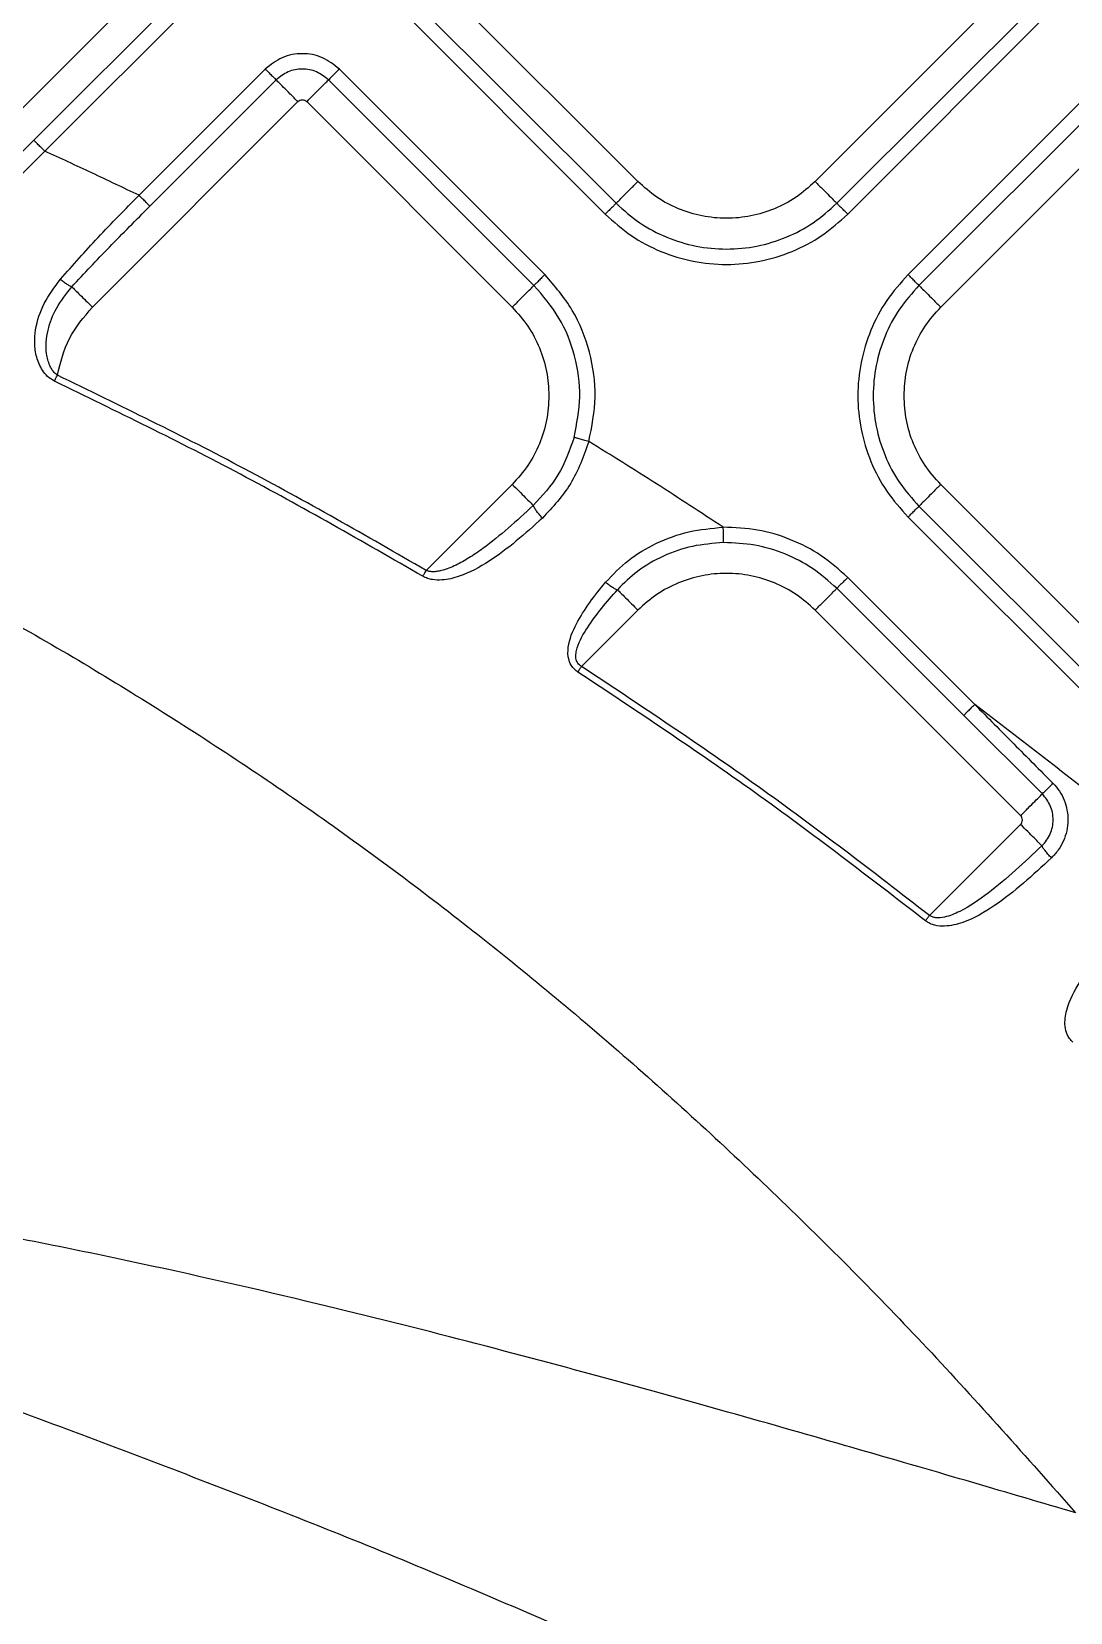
# Model space of a CAD drawing. Extents: x 400 to 501, y 484 to 634.
# Drawn here: x 456.47 to 459.8, y 539.33 to 544.39 of the extents above; entities that cross this region are included whole.
import ezdxf

# ---------------------------------------------------------------- set-up
doc = ezdxf.new("R2010")
doc.units = 0
doc.header["$MEASUREMENT"] = 0
doc.layers.add('DIM', color=3, linetype='Continuous')
doc.layers.add('GEOMETRY', color=3, linetype='Continuous', lineweight=25)

# ---------------------------------------------------------------- blocks, each defined once
blk = doc.blocks.new('2026 GRANDEE')
at = {"layer": 'GEOMETRY', "ltscale": 16}
for p, q in [((6.464, -52.2391), (5.8052, -52.898)), ((7.985, -52.9265), (7.3262, -52.2676)), ((9.212, -52.2676), (8.5531, -52.9265)), ((6.0486, -52.794), (6.5337, -52.3089)), ((7.2565, -52.3374), (7.9153, -52.9962)), ((8.6229, -52.9962), (9.2817, -52.3374)), ((6.0835, -52.8288), (6.5686, -52.3437)), ((7.2216, -52.3722), (7.8804, -53.0311)), ((8.6577, -53.0311), (9.3166, -52.3722)), ((6.7906, -52.5658), (6.3859, -52.9705)), ((7.6869, -53.2246), (7.0281, -52.5658)), ((9.5101, -52.5658), (8.8513, -53.2246)), ((6.8255, -52.6006), (6.4207, -53.0054)), ((7.652, -53.2594), (6.9932, -52.6006)), ((9.545, -52.6006), (8.8861, -53.2595)), ((6.2364, -53.3292), (6.8952, -52.6703)), ((6.9235, -52.6703), (7.5823, -53.3292)), ((8.9559, -53.3292), (9.6147, -52.6704)), ((6.0486, -52.794), (5.8736, -52.9664)), ((6.0835, -52.8288), (5.9054, -53.006)), ((7.3066, -54.173), (7.5823, -53.8973)), ((9.6147, -54.5562), (8.9559, -53.8973)), ((8.8513, -54.0019), (9.5101, -54.6607)), ((8.8861, -53.9671), (9.545, -54.6259)), ((9.0648, -54.6025), (8.6578, -54.1954)), ((9.03, -54.6374), (8.6229, -54.2303)), ((7.8044, -54.4807), (7.985, -54.3)), ((8.5532, -54.3), (9.212, -54.9589)), ((9.03, -54.6374), (9.2817, -54.8892)), ((8.92, -55.2791), (9.212, -54.9871))]:
    blk.add_line(p, q, dxfattribs=at)
for points, knots in [([(7.0281, -52.5658), (7.0107, -52.552), (6.976, -52.5245), (6.9094, -52.5126), (6.8427, -52.5245), (6.808, -52.552), (6.7906, -52.5658)], [0, 0, 0, 0, 0.250039, 0.499994, 0.749965, 1, 1, 1, 1]), ([(6.9932, -52.6006), (6.981, -52.5909), (6.9564, -52.5715), (6.9093, -52.5631), (6.8623, -52.5715), (6.8377, -52.5909), (6.8255, -52.6006)], [0, 0, 0, 0, 0.249985, 0.499995, 0.750018, 1, 1, 1, 1]), ([(6.8952, -52.6703), (6.8973, -52.6687), (6.9014, -52.6654), (6.9093, -52.664), (6.9173, -52.6654), (6.9214, -52.6687), (6.9235, -52.6703)], [0, 0, 0, 0, 0.250227, 0.500001, 0.749773, 1, 1, 1, 1]), ([(6.3859, -52.9705), (6.3356, -52.9465), (6.2352, -52.8984), (6.1341, -52.852), (6.0835, -52.8288)], [0, 0, 0, 0, 0.500184, 1, 1, 1, 1]), ([(6.1338, -53.2394), (6.1736, -53.1946), (6.2548, -53.1034), (6.3416, -53.0154), (6.3859, -52.9705)], [0, 0, 0, 0, 0.490379, 1, 1, 1, 1]), ([(6.1707, -53.2635), (6.2105, -53.221), (6.2922, -53.1338), (6.3772, -53.0489), (6.4207, -53.0054)], [0, 0, 0, 0, 0.48775, 1, 1, 1, 1]), ([(6.115, -53.5664), (6.1073, -53.5616), (6.0921, -53.5523), (6.0713, -53.5259), (6.056, -53.4899), (6.05, -53.4453), (6.0545, -53.3867), (6.0783, -53.3142), (6.1151, -53.2646), (6.1338, -53.2394)], [0, 0, 0, 0, 0.0710167, 0.138273, 0.2648087, 0.3868898, 0.5074646, 0.7496812, 1, 1, 1, 1]), ([(6.1338, -53.2394), (6.1375, -53.2423), (6.1447, -53.2483), (6.1551, -53.2556), (6.1643, -53.2611), (6.1686, -53.2627), (6.1707, -53.2635)], [0, 0, 0, 0, 0.249999, 0.5, 0.750001, 1, 1, 1, 1]), ([(6.1242, -53.547), (6.1197, -53.5432), (6.1093, -53.5347), (6.0967, -53.5111), (6.085, -53.4667), (6.0907, -53.4026), (6.1194, -53.3284), (6.153, -53.286), (6.1707, -53.2635)], [0, 0, 0, 0, 0.0544004, 0.1245383, 0.248119, 0.4913675, 0.7308849, 1, 1, 1, 1]), ([(7.3066, -54.173), (7.1136, -54.0621), (6.7266, -53.8398), (6.3253, -53.6447), (6.1242, -53.547)], [0, 0, 0, 0, 0.498921, 1, 1, 1, 1]), ([(8.2014, -64.0143), (8.4355, -63.9354), (8.8992, -63.7793), (9.5852, -63.522), (10.2547, -63.2508), (10.9089, -62.9632), (11.5492, -62.659), (12.2808, -62.2838), (13.098, -61.824), (13.9921, -61.2637), (14.8601, -60.6599), (15.7005, -60.0131), (16.511, -59.3247), (17.2886, -58.5967), (18.0304, -57.8318), (18.7336, -57.0331), (19.396, -56.2035), (20.015, -55.345), (20.5936, -54.4617), (20.9427, -53.8518), (21.1172, -53.5471)], [0, 0, 0, 0, 0.044075, 0.087271, 0.129759, 0.171708, 0.213283, 0.254623, 0.316435, 0.378246, 0.44021, 0.502378, 0.56473, 0.627196, 0.68968, 0.752083, 0.814322, 0.876359, 0.938213, 1, 1, 1, 1]), ([(7.2956, -54.1916), (7.1021, -54.0804), (6.7157, -53.8584), (6.315, -53.6636), (6.115, -53.5664)], [0, 0, 0, 0, 0.50101, 1, 1, 1, 1]), ([(7.7805, -53.7465), (7.7658, -53.7883), (7.7371, -53.8702), (7.6784, -53.9336), (7.6497, -53.9646)], [0, 0, 0, 0, 0.509934, 1, 1, 1, 1]), ([(7.828, -53.7596), (7.8112, -53.8066), (7.7781, -53.899), (7.7118, -53.97), (7.6792, -54.005)], [0, 0, 0, 0, 0.508364, 1, 1, 1, 1]), ([(8.2589, -54.0346), (8.1877, -53.9879), (8.0452, -53.8946), (7.9005, -53.8046), (7.828, -53.7596)], [0, 0, 0, 0, 0.499541, 1, 1, 1, 1]), ([(7.6792, -54.005), (7.6515, -54.03), (7.5965, -54.0797), (7.5093, -54.1456), (7.4296, -54.1892), (7.3662, -54.2047), (7.3315, -54.2038), (7.3106, -54.1991), (7.3007, -54.1941), (7.2956, -54.1916)], [0, 0, 0, 0, 0.246049, 0.48907, 0.733437, 0.860585, 0.92799, 0.963444, 1, 1, 1, 1]), ([(7.6497, -53.9646), (7.6232, -53.9891), (7.5709, -54.0373), (7.5021, -54.0935), (7.4457, -54.1324), (7.4018, -54.1572), (7.367, -54.1714), (7.3413, -54.1765), (7.3282, -54.1774), (7.3166, -54.1766), (7.3098, -54.1742), (7.3066, -54.173)], [0, 0, 0, 0, 0.259284, 0.51161, 0.644162, 0.758771, 0.880875, 0.917011, 0.948499, 0.975886, 1, 1, 1, 1]), ([(7.6792, -54.005), (7.6756, -54.0009), (7.6683, -53.9928), (7.6592, -53.9811), (7.6523, -53.971), (7.6505, -53.9667), (7.6497, -53.9646)], [0, 0, 0, 0, 0.2499966, 0.4999991, 0.7500021, 1, 1, 1, 1]), ([(5.436, -54.0609), (5.573, -54.1277), (5.9016, -54.2877), (6.3989, -54.5814), (6.9321, -54.9309), (7.4463, -55.3127), (7.9473, -55.7276), (8.4371, -56.1781), (8.9218, -56.6658), (9.2309, -57.0156), (9.3882, -57.1935)], [0, 0, 0, 0, 0.089416, 0.214327, 0.339779, 0.465935, 0.593743, 0.725808, 0.860534, 1, 1, 1, 1]), ([(7.8817, -54.2106), (7.905, -54.1863), (7.9526, -54.1366), (8.0447, -54.0825), (8.148, -54.0444), (8.2217, -54.0379), (8.2589, -54.0346)], [0, 0, 0, 0, 0.2379891, 0.4855713, 0.7406982, 1, 1, 1, 1]), ([(8.2598, -54.0838), (8.2263, -54.0864), (8.16, -54.0915), (8.0663, -54.1244), (7.9836, -54.1711), (7.9403, -54.2143), (7.9198, -54.2347)], [0, 0, 0, 0, 0.262258, 0.518568, 0.771894, 1, 1, 1, 1]), ([(7.2956, -54.1916), (7.2974, -54.1886), (7.3009, -54.1827), (7.3047, -54.1762), (7.3066, -54.173)], [0, 0, 0, 0, 0.5, 1, 1, 1, 1]), ([(7.7927, -54.4987), (7.7892, -54.4962), (7.7823, -54.4912), (7.7716, -54.4786), (7.7604, -54.4543), (7.7602, -54.4053), (7.7859, -54.3431), (7.8295, -54.275), (7.8642, -54.2322), (7.8817, -54.2106)], [0, 0, 0, 0, 0.037194, 0.0737107, 0.1428838, 0.2701157, 0.5126169, 0.7547235, 1, 1, 1, 1]), ([(7.8817, -54.2106), (7.8854, -54.2136), (7.8928, -54.2196), (7.9035, -54.2268), (7.913, -54.2324), (7.9175, -54.234), (7.9198, -54.2347)], [0, 0, 0, 0, 0.249999, 0.5, 0.750001, 1, 1, 1, 1]), ([(7.8044, -54.4807), (7.802, -54.4792), (7.7973, -54.4764), (7.792, -54.4701), (7.7883, -54.4624), (7.786, -54.4517), (7.7865, -54.4374), (7.7948, -54.4034), (7.8354, -54.3319), (7.8856, -54.2741), (7.9198, -54.2347)], [0, 0, 0, 0, 0.027438, 0.054208, 0.082136, 0.112839, 0.165419, 0.228708, 0.474464, 1, 1, 1, 1]), ([(7.7927, -54.4987), (7.7946, -54.4958), (7.7983, -54.49), (7.8024, -54.4838), (7.8044, -54.4807)], [0, 0, 0, 0, 0.5, 1, 1, 1, 1]), ([(8.9068, -55.2959), (8.7261, -55.1566), (8.3641, -54.8778), (7.9833, -54.6252), (7.7927, -54.4987)], [0, 0, 0, 0, 0.499335, 1, 1, 1, 1]), ([(8.92, -55.2791), (8.7384, -55.1391), (8.3759, -54.8598), (7.9946, -54.6068), (7.8044, -54.4807)], [0, 0, 0, 0, 0.501189, 1, 1, 1, 1]), ([(9.0648, -54.6025), (9.1067, -54.6447), (9.1904, -54.7289), (9.274, -54.8131), (9.3158, -54.8552)], [0, 0, 0, 0, 0.500232, 1, 1, 1, 1]), ([(10.735, -56.0356), (10.6046, -55.9106), (10.3432, -55.6601), (9.9337, -55.2978), (9.509, -54.9427), (9.2136, -54.7164), (9.0648, -54.6025)], [0, 0, 0, 0, 0.2460885, 0.4931628, 0.7447593, 1, 1, 1, 1]), ([(9.2817, -54.8892), (9.2828, -54.8881), (9.285, -54.8859), (9.2931, -54.8779), (9.3037, -54.8674), (9.3118, -54.8593), (9.3158, -54.8552)], [0, 0, 0, 0, 0.249996, 0.5, 0.750004, 1, 1, 1, 1]), ([(9.3158, -54.8552), (9.3231, -54.8634), (9.3375, -54.8798), (9.3575, -54.9191), (9.366, -54.9635), (9.3607, -55.0078), (9.3501, -55.04), (9.3337, -55.0699), (9.3182, -55.0863), (9.3105, -55.0945)], [0, 0, 0, 0, 0.122735, 0.245377, 0.492064, 0.61805, 0.74489, 0.872354, 1, 1, 1, 1]), ([(9.2803, -55.0554), (9.2856, -55.0498), (9.2962, -55.0385), (9.3074, -55.0179), (9.3145, -54.9956), (9.3176, -54.9648), (9.3106, -54.9255), (9.2913, -54.9013), (9.2817, -54.8892)], [0, 0, 0, 0, 0.125681, 0.252125, 0.378649, 0.503824, 0.752229, 1, 1, 1, 1]), ([(9.212, -54.9871), (9.2136, -54.9851), (9.2169, -54.9809), (9.2183, -54.973), (9.2169, -54.9651), (9.2137, -54.9609), (9.212, -54.9589)], [0, 0, 0, 0, 0.249938, 0.499864, 0.749789, 1, 1, 1, 1]), ([(9.2803, -55.0554), (9.2243, -55.1082), (9.1415, -55.1862), (9.0348, -55.2598), (8.9765, -55.284), (8.9458, -55.2874), (8.9293, -55.2844), (8.923, -55.2808), (8.92, -55.2791)], [0, 0, 0, 0, 0.519604, 0.767898, 0.888073, 0.951633, 0.977167, 1, 1, 1, 1]), ([(9.3105, -55.0945), (9.3067, -55.0904), (9.2993, -55.0822), (9.2899, -55.0707), (9.2829, -55.061), (9.2811, -55.0573), (9.2803, -55.0554)], [0, 0, 0, 0, 0.2499968, 0.4999997, 0.7500027, 1, 1, 1, 1]), ([(9.3105, -55.0945), (9.2808, -55.1219), (9.2219, -55.1765), (9.1293, -55.2497), (9.0454, -55.2985), (8.9783, -55.3149), (8.942, -55.3122), (8.921, -55.3054), (8.9116, -55.2991), (8.9068, -55.2959)], [0, 0, 0, 0, 0.248775, 0.494087, 0.739127, 0.865089, 0.931035, 0.965251, 1, 1, 1, 1]), ([(8.9068, -55.2959), (8.9089, -55.2932), (8.9132, -55.2878), (8.9177, -55.282), (8.92, -55.2791)], [0, 0, 0, 0, 0.5, 1, 1, 1, 1]), ([(9.3793, -55.6845), (9.3757, -55.681), (9.3685, -55.6739), (9.3588, -55.6569), (9.3514, -55.6256), (9.3606, -55.565), (9.4012, -55.4884), (9.4645, -55.4036), (9.5127, -55.3496), (9.537, -55.3224)], [0, 0, 0, 0, 0.034431, 0.068075, 0.1329, 0.257119, 0.501629, 0.74887, 1, 1, 1, 1]), ([(7.9165, -57.6377), (7.681, -57.5355), (7.2107, -57.3312), (6.4926, -57.0519), (5.7686, -56.781), (5.039, -56.5138), (4.3103, -56.2451), (3.8198, -56.0817), (3.5753, -56.0003)], [0, 0, 0, 0, 0.16581, 0.331049, 0.497537, 0.665166, 0.833167, 1, 1, 1, 1]), ([(9.3882, -57.1935), (9.2809, -57.1619), (9.0664, -57.0987), (8.7006, -56.9924), (8.3036, -56.8787), (7.874, -56.759), (7.4147, -56.6366), (6.8958, -56.507), (6.314, -56.3751), (5.6672, -56.2482), (4.993, -56.1401), (4.2965, -56.0528), (3.8157, -56.0178), (3.5753, -56.0003)], [0, 0, 0, 0, 0.083016, 0.16606, 0.249136, 0.332292, 0.415553, 0.498913, 0.599008, 0.699146, 0.799366, 0.899662, 1, 1, 1, 1])]:
    blk.add_open_spline(points, degree=3, knots=knots, dxfattribs=at)
for points in [[(6.7906, -52.5658), (6.7948, -52.5699), (6.803, -52.5782), (6.8139, -52.589), (6.8222, -52.5973), (6.8244, -52.5995), (6.8255, -52.6006)], [(7.0281, -52.5658), (7.0239, -52.5699), (7.0157, -52.5782), (7.0048, -52.589), (6.9965, -52.5973), (6.9943, -52.5995), (6.9932, -52.6006)], [(6.8952, -52.6703), (6.8869, -52.6621), (6.8704, -52.6455), (6.8487, -52.6238), (6.8321, -52.6073), (6.8277, -52.6028), (6.8255, -52.6006)], [(6.9235, -52.6703), (6.9318, -52.6621), (6.9483, -52.6455), (6.97, -52.6238), (6.9866, -52.6073), (6.991, -52.6028), (6.9932, -52.6006)], [(6.0835, -52.8288), (6.0793, -52.8247), (6.0711, -52.8164), (6.0602, -52.8056), (6.0519, -52.7973), (6.0497, -52.7951), (6.0486, -52.794)], [(7.9153, -52.9962), (7.9175, -52.994), (7.9219, -52.9896), (7.9385, -52.973), (7.9602, -52.9513), (7.9767, -52.9348), (7.985, -52.9265)], [(8.5531, -52.9265), (8.5335, -52.944), (8.4942, -52.9791), (8.4237, -53.0158), (8.348, -53.039), (8.2691, -53.0467), (8.1902, -53.039), (8.1145, -53.0158), (8.044, -52.9791), (8.0047, -52.944), (7.985, -52.9265)], [(8.5531, -52.9265), (8.5614, -52.9348), (8.578, -52.9513), (8.5996, -52.973), (8.6162, -52.9896), (8.6207, -52.994), (8.6229, -52.9962)], [(6.4207, -53.0054), (6.4196, -53.0043), (6.4174, -53.002), (6.4091, -52.9937), (6.3983, -52.9829), (6.39, -52.9746), (6.3859, -52.9705)], [(7.9153, -52.9962), (7.9142, -52.9973), (7.912, -52.9995), (7.9037, -53.0078), (7.8928, -53.0186), (7.8846, -53.0269), (7.8804, -53.0311)], [(7.9153, -52.9962), (7.9398, -53.018), (7.9887, -53.0617), (8.0765, -53.1075), (8.1708, -53.1363), (8.2691, -53.1459), (8.3674, -53.1363), (8.4616, -53.1075), (8.5494, -53.0617), (8.5984, -53.018), (8.6229, -52.9962)], [(8.6577, -53.0311), (8.6536, -53.0269), (8.6453, -53.0186), (8.6345, -53.0078), (8.6262, -52.9995), (8.624, -52.9973), (8.6229, -52.9962)], [(7.8804, -53.0311), (7.9073, -53.0551), (7.9611, -53.103), (8.0576, -53.1533), (8.1611, -53.185), (8.2691, -53.1956), (8.377, -53.185), (8.4806, -53.1533), (8.5771, -53.103), (8.6308, -53.0551), (8.6577, -53.0311)], [(7.6869, -53.2246), (7.6828, -53.2287), (7.6745, -53.237), (7.6637, -53.2478), (7.6554, -53.2561), (7.6532, -53.2583), (7.652, -53.2594)], [(7.828, -53.7596), (7.8374, -53.712), (7.856, -53.6169), (7.8351, -53.4716), (7.7817, -53.335), (7.7185, -53.2614), (7.6869, -53.2246)], [(8.8513, -53.2246), (8.8273, -53.2515), (8.7793, -53.3053), (8.729, -53.4018), (8.6973, -53.5053), (8.6868, -53.6133), (8.6973, -53.7212), (8.729, -53.8248), (8.7793, -53.9213), (8.8273, -53.975), (8.8513, -54.0019)], [(8.8861, -53.2595), (8.885, -53.2584), (8.8828, -53.2562), (8.8745, -53.2479), (8.8637, -53.237), (8.8554, -53.2288), (8.8513, -53.2246)], [(6.1707, -53.2635), (6.1739, -53.2667), (6.1802, -53.273), (6.1962, -53.289), (6.2153, -53.3081), (6.2294, -53.3221), (6.2364, -53.3292)], [(7.5823, -53.3292), (7.5906, -53.3209), (7.6072, -53.3043), (7.6288, -53.2827), (7.6454, -53.2661), (7.6498, -53.2617), (7.652, -53.2594)], [(7.7805, -53.7465), (7.789, -53.7032), (7.806, -53.6165), (7.787, -53.4843), (7.7383, -53.3599), (7.6808, -53.2929), (7.652, -53.2594)], [(8.8861, -53.2595), (8.8643, -53.284), (8.8206, -53.3329), (8.7749, -53.4207), (8.746, -53.515), (8.7364, -53.6133), (8.746, -53.7115), (8.7749, -53.8058), (8.8206, -53.8936), (8.8643, -53.9426), (8.8861, -53.9671)], [(8.8861, -53.2595), (8.8884, -53.2617), (8.8928, -53.2661), (8.9094, -53.2827), (8.931, -53.3044), (8.9476, -53.3209), (8.9559, -53.3292)], [(6.1242, -53.547), (6.1344, -53.5063), (6.1548, -53.4249), (6.2092, -53.3611), (6.2364, -53.3292)], [(7.5823, -53.3292), (7.5999, -53.3488), (7.635, -53.3881), (7.6715, -53.4586), (7.6955, -53.5343), (7.6985, -53.5869), (7.7, -53.6132)], [(8.8382, -53.6133), (8.8397, -53.587), (8.8427, -53.5344), (8.8667, -53.4587), (8.9032, -53.3881), (8.9383, -53.3489), (8.9559, -53.3292)], [(6.115, -53.5664), (6.1165, -53.5633), (6.1195, -53.557), (6.1226, -53.5503), (6.1242, -53.547)], [(7.7, -53.6132), (7.6985, -53.6395), (7.6955, -53.6921), (7.6715, -53.7678), (7.635, -53.8384), (7.5999, -53.8777), (7.5823, -53.8973)], [(8.9559, -53.8973), (8.9383, -53.8777), (8.9032, -53.8384), (8.8667, -53.7679), (8.8427, -53.6922), (8.8397, -53.6396), (8.8382, -53.6133)], [(7.828, -53.7596), (7.8224, -53.7581), (7.8111, -53.7549), (7.7964, -53.7509), (7.785, -53.7477), (7.782, -53.7469), (7.7805, -53.7465)], [(7.5823, -53.8973), (7.5898, -53.9047), (7.6046, -53.9196), (7.6246, -53.9396), (7.6409, -53.9559), (7.6467, -53.9617), (7.6497, -53.9646)], [(8.9559, -53.8973), (8.9476, -53.9056), (8.931, -53.9222), (8.9094, -53.9438), (8.8928, -53.9604), (8.8884, -53.9648), (8.8861, -53.9671)], [(8.8513, -54.0019), (8.8554, -53.9978), (8.8637, -53.9895), (8.8745, -53.9787), (8.8828, -53.9704), (8.885, -53.9682), (8.8861, -53.9671)], [(8.6578, -54.1954), (8.6302, -54.1709), (8.5751, -54.1218), (8.4759, -54.0714), (8.3695, -54.0389), (8.2958, -54.036), (8.2589, -54.0346)], [(8.2598, -54.0838), (8.2598, -54.0823), (8.2597, -54.0792), (8.2595, -54.0674), (8.2592, -54.0521), (8.259, -54.0404), (8.2589, -54.0346)], [(8.6229, -54.2303), (8.5978, -54.208), (8.5476, -54.1633), (8.4574, -54.1174), (8.3605, -54.0878), (8.2934, -54.0852), (8.2598, -54.0838)], [(8.5532, -54.3), (8.5335, -54.2825), (8.4942, -54.2474), (8.4237, -54.2107), (8.348, -54.1875), (8.2691, -54.1798), (8.1902, -54.1875), (8.1145, -54.2107), (8.044, -54.2474), (8.0047, -54.2825), (7.985, -54.3)], [(8.6578, -54.1954), (8.6536, -54.1996), (8.6453, -54.2079), (8.6345, -54.2187), (8.6262, -54.227), (8.624, -54.2292), (8.6229, -54.2303)], [(7.9198, -54.2347), (7.923, -54.2379), (7.9294, -54.2444), (7.9453, -54.2603), (7.9642, -54.2792), (7.9781, -54.2931), (7.985, -54.3)], [(8.5532, -54.3), (8.5615, -54.2917), (8.578, -54.2752), (8.5997, -54.2535), (8.6163, -54.2369), (8.6207, -54.2325), (8.6229, -54.2303)], [(9.0648, -54.6025), (9.0607, -54.6067), (9.0524, -54.6149), (9.0416, -54.6258), (9.0333, -54.6341), (9.0311, -54.6363), (9.03, -54.6374)], [(9.212, -54.9589), (9.2203, -54.9506), (9.2368, -54.9341), (9.2584, -54.9125), (9.275, -54.8959), (9.2795, -54.8914), (9.2817, -54.8892)], [(9.2803, -55.0554), (9.2776, -55.0527), (9.2721, -55.0473), (9.2557, -55.0308), (9.2351, -55.0103), (9.2197, -54.9948), (9.212, -54.9871)]]:
    blk.add_open_spline(points, degree=3, dxfattribs=at)

msp = doc.modelspace()

# ---------------------------------------------------------------- block references
at = {"layer": 'DIM'}
msp.add_blockref('2026 GRANDEE', (450.4248, 596.8403), dxfattribs=at)

doc.saveas('drawing.dxf')
